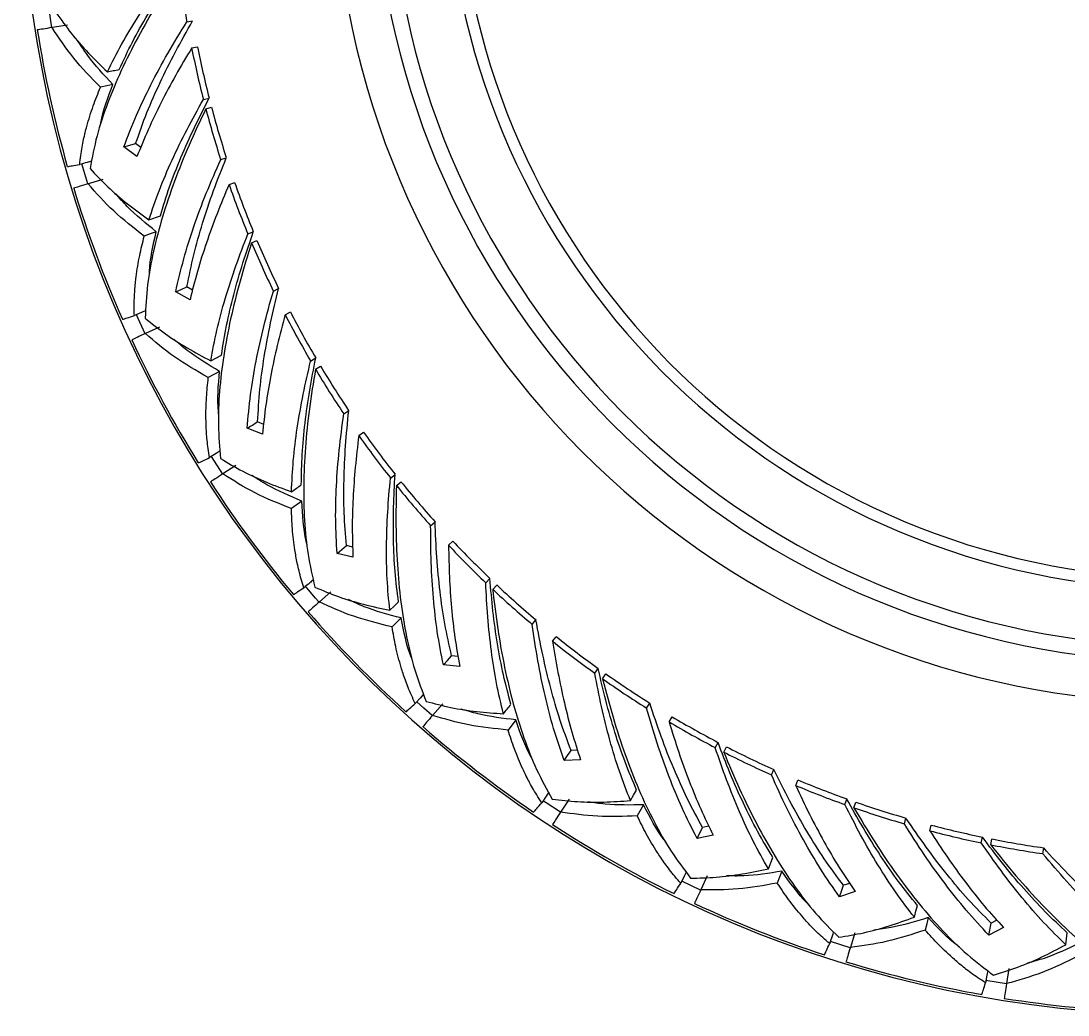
# Model space of a CAD drawing. Header units: millimetres. Extents: x 0 to 597, y 0 to 420.
# Drawn here: x 320.07 to 330.7, y 239.92 to 250.01 of the extents above; entities that cross this region are included whole.
import ezdxf

# ---------------------------------------------------------------- set-up
doc = ezdxf.new("R2010")
doc.units = ezdxf.units.MM

msp = doc.modelspace()

# ---------------------------------------------------------------- linework, layer by layer
at = {"color": 7, "linetype": 'Continuous', "lineweight": 25}
for p, q in [((320.387, 249.939), (320.356, 250.149)), ((321.757, 249.997), (321.816, 250.007)), ((320.545, 249.964), (320.39, 249.94)), ((321.807, 249.733), (321.865, 249.745)), ((321.925, 249.21), (321.984, 249.225)), ((321.95, 249.116), (322.008, 249.132)), ((321.251, 248.631), (321.118, 248.731)), ((321.29, 248.724), (321.238, 248.765)), ((322.101, 248.602), (322.158, 248.62)), ((320.752, 248.353), (320.692, 248.557)), ((320.905, 248.4), (320.755, 248.354)), ((322.186, 248.347), (322.243, 248.367)), ((321.373, 247.988), (321.489, 248.029)), ((322.377, 247.846), (322.432, 247.869)), ((322.414, 247.756), (322.469, 247.779)), ((321.79, 247.178), (321.644, 247.259)), ((321.815, 247.275), (321.758, 247.309)), ((322.635, 247.267), (322.689, 247.293)), ((321.334, 246.834), (321.246, 247.027)), ((322.755, 247.027), (322.808, 247.055)), ((321.479, 246.901), (321.337, 246.835)), ((322, 246.558), (322.109, 246.615)), ((323.013, 246.557), (323.065, 246.588)), ((323.063, 246.474), (323.114, 246.505)), ((322.09, 246.451), (321.975, 246.389)), ((323.35, 246.021), (323.4, 246.054)), ((322.525, 245.815), (322.37, 245.875)), ((322.537, 245.914), (322.475, 245.94)), ((323.502, 245.8), (323.551, 245.834)), ((322.121, 245.41), (322.007, 245.589)), ((322.255, 245.497), (322.124, 245.412)), ((323.823, 245.37), (323.87, 245.407)), ((323.884, 245.294), (323.931, 245.332)), ((322.924, 245.136), (322.819, 245.059)), ((324.231, 244.885), (324.276, 244.925)), ((323.441, 244.667), (323.376, 244.684)), ((324.412, 244.688), (324.456, 244.729)), ((323.443, 244.567), (323.281, 244.604)), ((324.79, 244.307), (324.832, 244.351)), ((324.861, 244.24), (324.902, 244.284)), ((323.22, 244.215), (323.102, 244.112)), ((325.262, 243.884), (325.3, 243.93)), ((325.469, 243.714), (325.506, 243.76)), ((324.509, 243.558), (324.444, 243.565)), ((324.526, 243.459), (324.36, 243.473)), ((325.896, 243.389), (325.931, 243.438)), ((325.975, 243.333), (326.01, 243.382)), ((326.422, 243.036), (326.454, 243.086)), ((324.354, 243.079), (324.251, 242.961)), ((325.096, 242.916), (325.016, 242.813)), ((326.651, 242.896), (326.681, 242.947)), ((327.119, 242.634), (327.147, 242.687)), ((325.722, 242.608), (325.656, 242.606)), ((327.205, 242.589), (327.233, 242.643)), ((325.752, 242.512), (325.586, 242.504)), ((327.689, 242.357), (327.713, 242.412)), ((327.935, 242.25), (327.958, 242.306)), ((325.635, 242.112), (325.55, 241.981)), ((326.392, 242.054), (326.328, 241.941)), ((328.435, 242.056), (328.455, 242.113)), ((328.526, 242.024), (328.546, 242.081)), ((329.038, 241.861), (329.054, 241.919)), ((326.935, 241.714), (326.99, 241.825)), ((327.055, 241.836), (326.99, 241.825)), ((329.296, 241.79), (329.311, 241.848)), ((327.098, 241.746), (326.935, 241.714)), ((329.818, 241.668), (329.831, 241.726)), ((329.914, 241.648), (329.925, 241.707)), ((330.442, 241.558), (330.451, 241.617)), ((327.658, 241.405), (327.704, 241.519)), ((326.97, 241.188), (326.779, 241.28)), ((327.038, 241.333), (326.972, 241.192)), ((328.538, 241.174), (328.381, 241.119)), ((328.483, 241.257), (328.42, 241.238)), ((329.895, 240.732), (329.917, 240.854)), ((329.977, 240.883), (329.917, 240.854)), ((328.536, 240.757), (328.49, 240.607)), ((330.044, 240.808), (329.895, 240.732)), ((330.675, 240.635), (330.689, 240.757)), ((328.489, 240.604), (328.287, 240.668)), ((330.099, 240.395), (330.075, 240.24)), ((330.074, 240.237), (329.865, 240.272))]:
    msp.add_line(p, q, dxfattribs=at)
at = {"color": 7, "linetype": 'Continuous', "lineweight": 25, "flags": 128}
for points in [[(321.008, 249.363), (320.945, 249.349), (320.881, 249.335)], [(321.118, 248.731), (321.178, 248.748), (321.238, 248.765)], [(321.447, 247.869), (321.386, 247.846), (321.325, 247.824)], [(321.644, 247.259), (321.701, 247.284), (321.758, 247.309)], [(321.34, 247.069), (321.297, 247.05), (321.225, 247.018)], [(323.281, 244.604), (323.329, 244.644), (323.376, 244.684)], [(323.099, 244.11), (323.061, 244.154), (322.962, 244.271)], [(323.816, 244.029), (323.86, 244.071), (323.905, 244.114)], [(323.932, 243.95), (323.886, 243.905), (323.839, 243.859)], [(324.36, 243.473), (324.402, 243.519), (324.444, 243.565)], [(324.16, 243.176), (324.128, 243.141), (324.075, 243.082)], [(324.246, 242.961), (324.162, 243.035), (324.09, 243.099)], [(325.586, 242.504), (325.621, 242.555), (325.656, 242.606)], [(325.429, 242.181), (325.403, 242.142), (325.358, 242.076)], [(326.259, 242.097), (326.29, 242.151), (326.321, 242.204)], [(325.548, 241.978), (325.402, 242.074), (325.371, 242.095)], [(326.824, 241.372), (326.804, 241.33), (326.769, 241.259)], [(327.796, 241.381), (327.772, 241.321), (327.748, 241.26)], [(328.381, 241.119), (328.4, 241.178), (328.42, 241.238)], [(329.139, 240.915), (329.155, 240.974), (329.17, 241.034)], [(329.28, 240.91), (329.264, 240.847), (329.249, 240.783)], [(329.883, 240.373), (329.875, 240.327), (329.861, 240.249)]]:
    msp.add_lwpolyline(points, dxfattribs=at)
at = {"color": 7, "linetype": 'Continuous', "lineweight": 25}
for radius, start, end in [(11.833, 176.9553, 77.3499), (8.667, 105.6409, 356.9553), (8.252, 176.9553, 73.794), (8.095, 176.9553, 73.565), (7.518, 176.9553, 72.6384), (7.403, 176.9553, 72.4351), (10.301, 186.8395, 189.8234), (11.811, 188.9553, 195.8443), (10.301, 191.3153, 194.2991), (10.241, 191.3153, 194.2991), (10.301, 194.8395, 197.8234), (10.241, 194.8395, 197.8234), (11.811, 196.9553, 203.8443), (10.301, 199.3153, 202.2991), (10.241, 199.3153, 202.2991), (10.241, 202.8395, 205.8234), (10.301, 202.8395, 205.8234), (10.301, 207.3153, 210.2991), (10.241, 207.3153, 210.2991), (11.811, 204.9553, 211.8443), (10.241, 210.8395, 213.8234), (10.301, 210.8395, 213.8234), (10.301, 215.3153, 218.2991), (10.241, 215.3153, 218.2991), (11.811, 212.9553, 219.8443), (10.241, 218.8395, 221.8234), (10.301, 218.8395, 221.8234), (10.301, 223.3153, 226.2991), (10.241, 223.3153, 226.2991), (10.241, 226.8395, 229.8234), (10.301, 226.8395, 229.8234), (11.811, 220.9553, 227.8443), (10.241, 231.3153, 234.2991), (10.301, 231.3153, 234.2991), (10.301, 234.8395, 237.8234), (10.241, 234.8395, 237.8234), (10.301, 239.3153, 242.2991), (10.241, 239.3153, 242.2991), (11.811, 228.9553, 235.8443), (10.301, 242.8395, 245.8234), (10.241, 242.8395, 245.8234), (10.301, 247.3153, 250.2991), (10.241, 247.3153, 250.2991), (10.301, 250.8395, 253.8234), (10.241, 250.8395, 253.8234), (11.811, 236.9553, 243.8443), (10.241, 255.3153, 258.2991), (10.301, 255.3153, 258.2991), (10.241, 258.8395, 261.8234), (10.301, 258.8395, 261.8234), (11.811, 244.9553, 251.8443), (11.811, 252.9553, 259.8443), (11.811, 260.9553, 267.8443)]:
    msp.add_arc((331.907, 251.755), radius, start, end, dxfattribs=at)
for points, knots in [([(321.072, 249.515), (321.115, 249.608), (321.2, 249.793), (321.359, 250.074), (321.534, 250.354), (321.664, 250.54), (321.728, 250.631)], [0, 0, 0, 0, 0.250451, 0.499996, 0.755249, 1, 1, 1, 1]), ([(321.68, 250.528), (321.605, 250.414), (321.455, 250.186), (321.259, 249.844), (321.088, 249.504), (320.948, 249.169), (320.837, 248.836), (320.796, 248.62), (320.775, 248.51)], [0, 0, 0, 0, 0.166042, 0.333054, 0.499186, 0.663304, 0.828996, 1, 1, 1, 1]), ([(320.951, 249.491), (320.998, 249.585), (321.092, 249.773), (321.266, 250.059), (321.456, 250.343), (321.599, 250.532), (321.669, 250.624)], [0, 0, 0, 0, 0.25064, 0.500178, 0.755307, 1, 1, 1, 1]), ([(320.431, 250.091), (320.481, 250.021), (320.579, 249.882), (320.754, 249.682), (320.886, 249.554), (320.951, 249.491)], [0, 0, 0, 0, 0.339375, 0.672334, 1, 1, 1, 1]), ([(321.118, 248.731), (321.159, 248.837), (321.239, 249.045), (321.391, 249.362), (321.561, 249.678), (321.692, 249.891), (321.757, 249.997)], [0, 0, 0, 0, 0.255319, 0.5003, 0.750158, 1, 1, 1, 1]), ([(321.238, 248.765), (321.275, 248.869), (321.346, 249.072), (321.484, 249.383), (321.639, 249.694), (321.757, 249.903), (321.816, 250.007)], [0, 0, 0, 0, 0.255032, 0.499993, 0.749995, 1, 1, 1, 1]), ([(320.39, 249.94), (320.357, 249.934), (320.29, 249.924), (320.257, 249.919), (320.24, 249.916)], [0, 0, 0, 0, 0.498255, 1, 1, 1, 1]), ([(320.881, 249.335), (320.786, 249.432), (320.596, 249.628), (320.459, 249.836), (320.39, 249.94)], [0, 0, 0, 0, 0.49958, 1, 1, 1, 1]), ([(321.008, 249.363), (320.917, 249.46), (320.783, 249.603), (320.685, 249.754), (320.653, 249.803)], [0, 0, 0, 0, 0.6778407, 1, 1, 1, 1]), ([(321.807, 249.733), (321.751, 249.641), (321.641, 249.456), (321.494, 249.179), (321.361, 248.903), (321.288, 248.722), (321.251, 248.631)], [0, 0, 0, 0, 0.249915, 0.499818, 0.749985, 1, 1, 1, 1]), ([(320.951, 249.491), (320.971, 249.495), (321.011, 249.503), (321.052, 249.511), (321.072, 249.515)], [0, 0, 0, 0, 0.499991, 1, 1, 1, 1]), ([(320.879, 248.943), (320.881, 248.953), (320.902, 249.089), (320.957, 249.231), (321.008, 249.363)], [0, 0, 0, 0, 0.073584, 1, 1, 1, 1]), ([(320.67, 248.55), (320.673, 248.581), (320.68, 248.639), (320.694, 248.724), (320.709, 248.802), (320.725, 248.872), (320.755, 248.985), (320.802, 249.138), (320.856, 249.272), (320.881, 249.335)], [0, 0, 0, 0, 0.120105, 0.230141, 0.330176, 0.420245, 0.500395, 0.764731, 1, 1, 1, 1]), ([(321.373, 247.988), (321.406, 248.088), (321.473, 248.287), (321.605, 248.595), (321.754, 248.903), (321.869, 249.109), (321.925, 249.21)], [0, 0, 0, 0, 0.250639, 0.500175, 0.755307, 1, 1, 1, 1]), ([(321.489, 248.029), (321.518, 248.127), (321.577, 248.322), (321.695, 248.622), (321.83, 248.923), (321.933, 249.126), (321.984, 249.225)], [0, 0, 0, 0, 0.250445, 0.5, 0.755247, 1, 1, 1, 1]), ([(321.95, 249.116), (321.892, 248.993), (321.775, 248.747), (321.629, 248.38), (321.506, 248.02), (321.415, 247.669), (321.351, 247.324), (321.34, 247.104), (321.334, 246.992)], [0, 0, 0, 0, 0.166041, 0.333058, 0.499183, 0.663302, 0.82899, 1, 1, 1, 1]), ([(321.758, 247.309), (321.78, 247.417), (321.822, 247.629), (321.915, 247.956), (322.025, 248.285), (322.114, 248.508), (322.158, 248.62)], [0, 0, 0, 0, 0.25503, 0.499992, 0.749997, 1, 1, 1, 1]), ([(320.545, 248.53), (320.559, 248.532), (320.588, 248.537), (320.642, 248.546), (320.67, 248.55)], [0, 0, 0, 0, 0.500372, 1, 1, 1, 1]), ([(320.791, 248.585), (320.776, 248.581), (320.735, 248.569), (320.695, 248.558), (320.67, 248.55)], [0, 0, 0, 0, 0.372323, 1, 1, 1, 1]), ([(320.775, 248.51), (320.833, 248.448), (320.95, 248.324), (321.151, 248.15), (321.299, 248.042), (321.373, 247.988)], [0, 0, 0, 0, 0.339373, 0.672331, 1, 1, 1, 1]), ([(321.644, 247.259), (321.67, 247.37), (321.72, 247.587), (321.826, 247.922), (321.951, 248.259), (322.051, 248.487), (322.101, 248.602)], [0, 0, 0, 0, 0.255321, 0.500307, 0.750157, 1, 1, 1, 1]), ([(320.755, 248.354), (320.723, 248.345), (320.658, 248.325), (320.626, 248.315), (320.609, 248.31)], [0, 0, 0, 0, 0.498255, 1, 1, 1, 1]), ([(321.325, 247.824), (321.218, 247.907), (321.002, 248.075), (320.838, 248.261), (320.755, 248.354)], [0, 0, 0, 0, 0.499576, 1, 1, 1, 1]), ([(322.186, 248.347), (322.144, 248.248), (322.061, 248.049), (321.954, 247.755), (321.86, 247.463), (321.813, 247.273), (321.79, 247.178)], [0, 0, 0, 0, 0.249917, 0.499814, 0.749987, 1, 1, 1, 1]), ([(321.447, 247.869), (321.344, 247.952), (321.191, 248.076), (321.073, 248.212), (321.035, 248.256)], [0, 0, 0, 0, 0.677832, 1, 1, 1, 1]), ([(321.378, 247.435), (321.378, 247.446), (321.381, 247.584), (321.415, 247.732), (321.447, 247.869)], [0, 0, 0, 0, 0.073583, 1, 1, 1, 1]), ([(322.109, 246.615), (322.124, 246.716), (322.156, 246.917), (322.231, 247.231), (322.322, 247.548), (322.396, 247.763), (322.432, 247.869)], [0, 0, 0, 0, 0.250448, 0.499996, 0.755247, 1, 1, 1, 1]), ([(321.225, 247.018), (321.224, 247.048), (321.222, 247.107), (321.224, 247.193), (321.229, 247.272), (321.235, 247.344), (321.249, 247.46), (321.274, 247.618), (321.309, 247.758), (321.325, 247.824)], [0, 0, 0, 0, 0.120109, 0.230142, 0.330176, 0.420239, 0.500407, 0.764727, 1, 1, 1, 1]), ([(322, 246.558), (322.019, 246.662), (322.057, 246.868), (322.145, 247.191), (322.25, 247.517), (322.335, 247.738), (322.377, 247.846)], [0, 0, 0, 0, 0.2506338, 0.5001732, 0.7553125, 1, 1, 1, 1]), ([(322.414, 247.756), (322.374, 247.626), (322.292, 247.366), (322.198, 246.983), (322.127, 246.609), (322.085, 246.249), (322.07, 245.898), (322.09, 245.679), (322.1, 245.567)], [0, 0, 0, 0, 0.16604, 0.333059, 0.499183, 0.663301, 0.828992, 1, 1, 1, 1]), ([(322.37, 245.875), (322.379, 245.988), (322.399, 246.209), (322.458, 246.556), (322.534, 246.907), (322.602, 247.147), (322.635, 247.267)], [0, 0, 0, 0, 0.25532, 0.500302, 0.750165, 1, 1, 1, 1]), ([(322.475, 245.94), (322.482, 246.05), (322.494, 246.265), (322.541, 246.602), (322.604, 246.943), (322.661, 247.177), (322.689, 247.293)], [0, 0, 0, 0, 0.255032, 0.499989, 0.749999, 1, 1, 1, 1]), ([(321.104, 246.98), (321.118, 246.984), (321.146, 246.993), (321.199, 247.009), (321.225, 247.018)], [0, 0, 0, 0, 0.50037, 1, 1, 1, 1]), ([(322.755, 247.027), (322.727, 246.923), (322.672, 246.715), (322.607, 246.408), (322.555, 246.106), (322.535, 245.912), (322.525, 245.815)], [0, 0, 0, 0, 0.249915, 0.499808, 0.749986, 1, 1, 1, 1]), ([(321.334, 246.992), (321.401, 246.939), (321.534, 246.832), (321.757, 246.688), (321.919, 246.601), (322, 246.558)], [0, 0, 0, 0, 0.3393754, 0.6723336, 1, 1, 1, 1]), ([(321.337, 246.835), (321.306, 246.821), (321.245, 246.793), (321.214, 246.778), (321.199, 246.771)], [0, 0, 0, 0, 0.498256, 1, 1, 1, 1]), ([(321.975, 246.389), (321.857, 246.457), (321.621, 246.593), (321.431, 246.754), (321.337, 246.835)], [0, 0, 0, 0, 0.499576, 1, 1, 1, 1]), ([(322.09, 246.451), (321.976, 246.519), (321.807, 246.62), (321.671, 246.739), (321.627, 246.777)], [0, 0, 0, 0, 0.677838, 1, 1, 1, 1]), ([(322.819, 245.23), (322.824, 245.335), (322.833, 245.545), (322.875, 245.877), (322.934, 246.214), (322.987, 246.445), (323.013, 246.557)], [0, 0, 0, 0, 0.250639, 0.500179, 0.755315, 1, 1, 1, 1]), ([(322.919, 245.302), (322.921, 245.404), (322.924, 245.607), (322.954, 245.929), (323, 246.255), (323.044, 246.478), (323.065, 246.588)], [0, 0, 0, 0, 0.250453, 0.499998, 0.755251, 1, 1, 1, 1]), ([(321.988, 245.577), (321.983, 245.607), (321.973, 245.665), (321.963, 245.75), (321.957, 245.829), (321.953, 245.901), (321.95, 246.019), (321.954, 246.179), (321.968, 246.322), (321.975, 246.389)], [0, 0, 0, 0, 0.120112, 0.230144, 0.330173, 0.42024, 0.500403, 0.764726, 1, 1, 1, 1]), ([(322.081, 246.012), (322.08, 246.022), (322.063, 246.159), (322.077, 246.311), (322.09, 246.451)], [0, 0, 0, 0, 0.073591, 1, 1, 1, 1]), ([(323.063, 246.474), (323.041, 246.34), (322.997, 246.071), (322.957, 245.678), (322.939, 245.298), (322.947, 244.935), (322.981, 244.586), (323.031, 244.371), (323.057, 244.262)], [0, 0, 0, 0, 0.166041, 0.333055, 0.499184, 0.663301, 0.82899, 1, 1, 1, 1]), ([(323.281, 244.604), (323.275, 244.718), (323.263, 244.94), (323.273, 245.292), (323.3, 245.65), (323.333, 245.897), (323.35, 246.021)], [0, 0, 0, 0, 0.255318, 0.500299, 0.750155, 1, 1, 1, 1]), ([(323.376, 244.684), (323.367, 244.794), (323.35, 245.009), (323.35, 245.349), (323.365, 245.695), (323.388, 245.934), (323.4, 246.054)], [0, 0, 0, 0, 0.255029, 0.499996, 0.749997, 1, 1, 1, 1]), ([(322.37, 245.875), (322.387, 245.886), (322.422, 245.907), (322.458, 245.929), (322.475, 245.94)], [0, 0, 0, 0, 0.500011, 1, 1, 1, 1]), ([(323.502, 245.8), (323.489, 245.693), (323.464, 245.479), (323.442, 245.166), (323.432, 244.86), (323.44, 244.664), (323.443, 244.567)], [0, 0, 0, 0, 0.249924, 0.499819, 0.749986, 1, 1, 1, 1]), ([(322.095, 245.644), (322.082, 245.635), (322.046, 245.613), (322.01, 245.591), (321.988, 245.577)], [0, 0, 0, 0, 0.37228, 1, 1, 1, 1]), ([(321.874, 245.523), (321.887, 245.529), (321.913, 245.541), (321.963, 245.565), (321.988, 245.577)], [0, 0, 0, 0, 0.5003726, 1, 1, 1, 1]), ([(322.1, 245.567), (322.174, 245.523), (322.32, 245.437), (322.561, 245.325), (322.734, 245.261), (322.819, 245.23)], [0, 0, 0, 0, 0.3393721, 0.6723319, 1, 1, 1, 1]), ([(322.124, 245.412), (322.096, 245.394), (322.039, 245.357), (322.011, 245.339), (321.997, 245.329)], [0, 0, 0, 0, 0.498257, 1, 1, 1, 1]), ([(322.819, 245.059), (322.692, 245.11), (322.439, 245.211), (322.229, 245.345), (322.124, 245.412)], [0, 0, 0, 0, 0.499576, 1, 1, 1, 1]), ([(322.924, 245.136), (322.801, 245.188), (322.62, 245.264), (322.469, 245.363), (322.42, 245.394)], [0, 0, 0, 0, 0.6778436, 1, 1, 1, 1]), ([(323.816, 244.029), (323.806, 244.133), (323.786, 244.343), (323.781, 244.677), (323.792, 245.019), (323.813, 245.255), (323.823, 245.37)], [0, 0, 0, 0, 0.250632, 0.500169, 0.755311, 1, 1, 1, 1]), ([(323.905, 244.114), (323.892, 244.215), (323.867, 244.417), (323.852, 244.739), (323.852, 245.069), (323.864, 245.296), (323.87, 245.407)], [0, 0, 0, 0, 0.250449, 0.49999, 0.755249, 1, 1, 1, 1]), ([(322.819, 245.23), (322.836, 245.242), (322.869, 245.266), (322.903, 245.29), (322.919, 245.302)], [0, 0, 0, 0, 0.500011, 1, 1, 1, 1]), ([(323.884, 245.294), (323.881, 245.158), (323.875, 244.886), (323.89, 244.491), (323.925, 244.113), (323.983, 243.755), (324.066, 243.414), (324.145, 243.208), (324.185, 243.104)], [0, 0, 0, 0, 0.166041, 0.333053, 0.499186, 0.663302, 0.828995, 1, 1, 1, 1]), ([(322.976, 244.7), (322.974, 244.71), (322.938, 244.844), (322.931, 244.995), (322.924, 245.136)], [0, 0, 0, 0, 0.073602, 1, 1, 1, 1]), ([(322.944, 244.257), (322.935, 244.286), (322.917, 244.342), (322.896, 244.425), (322.878, 244.502), (322.865, 244.573), (322.845, 244.689), (322.826, 244.847), (322.821, 244.991), (322.819, 245.059)], [0, 0, 0, 0, 0.12011, 0.230143, 0.330172, 0.420244, 0.500395, 0.764724, 1, 1, 1, 1]), ([(324.444, 243.565), (324.419, 243.673), (324.372, 243.883), (324.324, 244.22), (324.291, 244.565), (324.281, 244.805), (324.276, 244.925)], [0, 0, 0, 0, 0.255034, 0.499994, 0.749991, 1, 1, 1, 1]), ([(324.36, 243.473), (324.338, 243.585), (324.295, 243.803), (324.257, 244.153), (324.234, 244.511), (324.232, 244.761), (324.231, 244.885)], [0, 0, 0, 0, 0.255317, 0.500296, 0.750158, 1, 1, 1, 1]), ([(324.412, 244.688), (324.415, 244.58), (324.419, 244.365), (324.441, 244.052), (324.474, 243.747), (324.509, 243.555), (324.526, 243.459)], [0, 0, 0, 0, 0.249915, 0.499817, 0.749983, 1, 1, 1, 1]), ([(322.839, 244.187), (322.851, 244.195), (322.875, 244.211), (322.921, 244.241), (322.944, 244.257)], [0, 0, 0, 0, 0.500372, 1, 1, 1, 1]), ([(323.041, 244.337), (323.029, 244.327), (322.997, 244.3), (322.965, 244.273), (322.944, 244.257)], [0, 0, 0, 0, 0.372324, 1, 1, 1, 1]), ([(323.057, 244.262), (323.136, 244.229), (323.292, 244.164), (323.547, 244.086), (323.726, 244.048), (323.816, 244.029)], [0, 0, 0, 0, 0.339373, 0.6723332, 1, 1, 1, 1]), ([(324.97, 242.978), (324.945, 243.08), (324.896, 243.284), (324.845, 243.615), (324.808, 243.956), (324.796, 244.192), (324.79, 244.307)], [0, 0, 0, 0, 0.250636, 0.500174, 0.755314, 1, 1, 1, 1]), ([(325.046, 243.074), (325.019, 243.173), (324.966, 243.369), (324.907, 243.687), (324.861, 244.013), (324.842, 244.24), (324.832, 244.351)], [0, 0, 0, 0, 0.250456, 0.499994, 0.755246, 1, 1, 1, 1]), ([(324.861, 244.24), (324.877, 244.105), (324.909, 243.835), (324.979, 243.446), (325.066, 243.076), (325.174, 242.73), (325.303, 242.403), (325.41, 242.211), (325.465, 242.113)], [0, 0, 0, 0, 0.166042, 0.333056, 0.499186, 0.663304, 0.828995, 1, 1, 1, 1]), ([(323.102, 244.112), (323.077, 244.09), (323.026, 244.046), (323, 244.024), (322.987, 244.013)], [0, 0, 0, 0, 0.498257, 1, 1, 1, 1]), ([(323.839, 243.859), (323.707, 243.892), (323.442, 243.957), (323.215, 244.061), (323.102, 244.112)], [0, 0, 0, 0, 0.499578, 1, 1, 1, 1]), ([(323.932, 243.95), (323.803, 243.984), (323.613, 244.035), (323.45, 244.111), (323.398, 244.136)], [0, 0, 0, 0, 0.677836, 1, 1, 1, 1]), ([(324.045, 243.526), (324.041, 243.535), (323.987, 243.662), (323.959, 243.812), (323.932, 243.95)], [0, 0, 0, 0, 0.073596, 1, 1, 1, 1]), ([(324.075, 243.082), (324.062, 243.11), (324.036, 243.163), (324.003, 243.242), (323.975, 243.316), (323.952, 243.384), (323.917, 243.496), (323.876, 243.651), (323.851, 243.793), (323.839, 243.859)], [0, 0, 0, 0, 0.120101, 0.230143, 0.330166, 0.420241, 0.500397, 0.764719, 1, 1, 1, 1]), ([(325.586, 242.504), (325.549, 242.611), (325.476, 242.821), (325.389, 243.162), (325.316, 243.514), (325.28, 243.761), (325.262, 243.884)], [0, 0, 0, 0, 0.255317, 0.500298, 0.750157, 1, 1, 1, 1]), ([(325.656, 242.606), (325.617, 242.709), (325.541, 242.911), (325.447, 243.238), (325.366, 243.575), (325.322, 243.811), (325.3, 243.93)], [0, 0, 0, 0, 0.25503, 0.499995, 0.749999, 1, 1, 1, 1]), ([(325.469, 243.714), (325.486, 243.607), (325.521, 243.395), (325.586, 243.088), (325.661, 242.791), (325.722, 242.605), (325.752, 242.512)], [0, 0, 0, 0, 0.249922, 0.499815, 0.749985, 1, 1, 1, 1]), ([(326.321, 242.204), (326.281, 242.298), (326.201, 242.485), (326.098, 242.791), (326.007, 243.108), (325.956, 243.329), (325.931, 243.438)], [0, 0, 0, 0, 0.250446, 0.499992, 0.755252, 1, 1, 1, 1]), ([(326.259, 242.097), (326.22, 242.195), (326.143, 242.391), (326.047, 242.712), (325.963, 243.043), (325.918, 243.276), (325.896, 243.389)], [0, 0, 0, 0, 0.250632, 0.500172, 0.755312, 1, 1, 1, 1]), ([(325.975, 243.333), (326.01, 243.201), (326.079, 242.938), (326.202, 242.563), (326.34, 242.208), (326.495, 241.88), (326.669, 241.575), (326.802, 241.399), (326.869, 241.31)], [0, 0, 0, 0, 0.166044, 0.333059, 0.499188, 0.663303, 0.828992, 1, 1, 1, 1]), ([(324.185, 243.104), (324.268, 243.082), (324.433, 243.038), (324.695, 242.998), (324.879, 242.984), (324.97, 242.978)], [0, 0, 0, 0, 0.339375, 0.672334, 1, 1, 1, 1]), ([(326.99, 241.825), (326.937, 241.922), (326.834, 242.111), (326.695, 242.422), (326.568, 242.744), (326.492, 242.972), (326.454, 243.086)], [0, 0, 0, 0, 0.255034, 0.499992, 0.749999, 1, 1, 1, 1]), ([(323.98, 242.998), (323.991, 243.008), (324.013, 243.027), (324.054, 243.064), (324.075, 243.082)], [0, 0, 0, 0, 0.500371, 1, 1, 1, 1]), ([(325.096, 242.916), (324.964, 242.932), (324.769, 242.955), (324.596, 243.009), (324.541, 243.026)], [0, 0, 0, 0, 0.67784, 1, 1, 1, 1]), ([(324.97, 242.978), (324.982, 242.994), (325.008, 243.026), (325.033, 243.058), (325.046, 243.074)], [0, 0, 0, 0, 0.500005, 1, 1, 1, 1]), ([(326.935, 241.714), (326.883, 241.815), (326.782, 242.013), (326.649, 242.339), (326.527, 242.677), (326.457, 242.916), (326.422, 243.036)], [0, 0, 0, 0, 0.255317, 0.500306, 0.750157, 1, 1, 1, 1]), ([(324.251, 242.961), (324.229, 242.936), (324.185, 242.885), (324.163, 242.859), (324.152, 242.846)], [0, 0, 0, 0, 0.498256, 1, 1, 1, 1]), ([(325.016, 242.813), (324.881, 242.827), (324.609, 242.855), (324.371, 242.926), (324.251, 242.961)], [0, 0, 0, 0, 0.4995779, 1, 1, 1, 1]), ([(325.267, 242.512), (325.261, 242.521), (325.19, 242.639), (325.141, 242.783), (325.096, 242.916)], [0, 0, 0, 0, 0.073596, 1, 1, 1, 1]), ([(326.651, 242.896), (326.682, 242.793), (326.746, 242.587), (326.854, 242.292), (326.969, 242.009), (327.055, 241.833), (327.098, 241.746)], [0, 0, 0, 0, 0.249922, 0.499819, 0.749985, 1, 1, 1, 1]), ([(325.358, 242.076), (325.341, 242.102), (325.309, 242.151), (325.265, 242.225), (325.227, 242.294), (325.194, 242.358), (325.144, 242.464), (325.082, 242.612), (325.037, 242.749), (325.016, 242.813)], [0, 0, 0, 0, 0.120105, 0.230145, 0.33017, 0.420242, 0.500401, 0.764726, 1, 1, 1, 1]), ([(327.704, 241.519), (327.652, 241.606), (327.546, 241.781), (327.402, 242.07), (327.268, 242.371), (327.187, 242.583), (327.147, 242.687)], [0, 0, 0, 0, 0.250452, 0.499995, 0.755248, 1, 1, 1, 1]), ([(327.658, 241.405), (327.606, 241.497), (327.502, 241.68), (327.362, 241.984), (327.233, 242.301), (327.156, 242.525), (327.119, 242.634)], [0, 0, 0, 0, 0.250635, 0.50017, 0.755312, 1, 1, 1, 1]), ([(327.205, 242.589), (327.258, 242.464), (327.363, 242.212), (327.537, 241.858), (327.723, 241.526), (327.922, 241.223), (328.136, 240.945), (328.292, 240.79), (328.372, 240.711)], [0, 0, 0, 0, 0.166041, 0.333057, 0.499186, 0.663303, 0.828993, 1, 1, 1, 1]), ([(328.381, 241.119), (328.315, 241.212), (328.188, 241.395), (328.01, 241.698), (327.843, 242.016), (327.74, 242.243), (327.689, 242.357)], [0, 0, 0, 0, 0.255315, 0.500303, 0.750159, 1, 1, 1, 1]), ([(328.42, 241.238), (328.354, 241.326), (328.225, 241.499), (328.045, 241.787), (327.874, 242.089), (327.767, 242.304), (327.713, 242.412)], [0, 0, 0, 0, 0.2550303, 0.4999927, 0.7499927, 1, 1, 1, 1]), ([(327.935, 242.25), (327.981, 242.153), (328.072, 241.958), (328.22, 241.681), (328.374, 241.416), (328.483, 241.255), (328.538, 241.174)], [0, 0, 0, 0, 0.24992, 0.499821, 0.749986, 1, 1, 1, 1]), ([(325.276, 241.98), (325.286, 241.991), (325.305, 242.014), (325.34, 242.055), (325.358, 242.076)], [0, 0, 0, 0, 0.500368, 1, 1, 1, 1]), ([(325.465, 242.113), (325.55, 242.103), (325.718, 242.083), (325.984, 242.079), (326.168, 242.091), (326.259, 242.097)], [0, 0, 0, 0, 0.3393778, 0.6723343, 1, 1, 1, 1]), ([(326.392, 242.054), (326.259, 242.052), (326.063, 242.048), (325.885, 242.076), (325.827, 242.085)], [0, 0, 0, 0, 0.67784, 1, 1, 1, 1]), ([(326.618, 241.678), (326.611, 241.685), (326.524, 241.793), (326.456, 241.929), (326.392, 242.054)], [0, 0, 0, 0, 0.073604, 1, 1, 1, 1]), ([(329.139, 240.915), (329.075, 240.998), (328.947, 241.165), (328.766, 241.446), (328.594, 241.742), (328.487, 241.953), (328.435, 242.056)], [0, 0, 0, 0, 0.250634, 0.500178, 0.755306, 1, 1, 1, 1]), ([(329.17, 241.034), (329.105, 241.113), (328.977, 241.271), (328.794, 241.537), (328.619, 241.817), (328.509, 242.015), (328.455, 242.113)], [0, 0, 0, 0, 0.25045, 0.500001, 0.755256, 1, 1, 1, 1]), ([(328.526, 242.024), (328.596, 241.907), (328.735, 241.673), (328.957, 241.346), (329.187, 241.044), (329.427, 240.771), (329.677, 240.525), (329.854, 240.393), (329.943, 240.326)], [0, 0, 0, 0, 0.16604, 0.333056, 0.499187, 0.663303, 0.828993, 1, 1, 1, 1]), ([(325.55, 241.981), (325.531, 241.953), (325.495, 241.896), (325.476, 241.868), (325.467, 241.854)], [0, 0, 0, 0, 0.498251, 1, 1, 1, 1]), ([(326.328, 241.941), (326.192, 241.936), (325.919, 241.926), (325.673, 241.963), (325.55, 241.981)], [0, 0, 0, 0, 0.4995757, 1, 1, 1, 1]), ([(326.769, 241.259), (326.749, 241.282), (326.71, 241.326), (326.656, 241.393), (326.609, 241.457), (326.567, 241.516), (326.503, 241.614), (326.421, 241.751), (326.358, 241.88), (326.328, 241.941)], [0, 0, 0, 0, 0.120106, 0.230138, 0.330173, 0.42024, 0.500398, 0.764732, 1, 1, 1, 1]), ([(329.917, 240.854), (329.84, 240.933), (329.688, 241.086), (329.469, 241.346), (329.258, 241.622), (329.122, 241.82), (329.054, 241.919)], [0, 0, 0, 0, 0.255032, 0.499992, 0.749997, 1, 1, 1, 1]), ([(329.895, 240.732), (329.817, 240.815), (329.666, 240.978), (329.448, 241.254), (329.238, 241.545), (329.104, 241.756), (329.038, 241.861)], [0, 0, 0, 0, 0.255316, 0.5003, 0.750154, 1, 1, 1, 1]), ([(329.296, 241.79), (329.355, 241.7), (329.473, 241.52), (329.657, 241.266), (329.847, 241.025), (329.978, 240.88), (330.044, 240.808)], [0, 0, 0, 0, 0.249919, 0.499816, 0.749986, 1, 1, 1, 1]), ([(330.689, 240.757), (330.614, 240.827), (330.465, 240.965), (330.246, 241.203), (330.034, 241.456), (329.897, 241.637), (329.831, 241.726)], [0, 0, 0, 0, 0.250453, 0.499996, 0.755254, 1, 1, 1, 1]), ([(330.675, 240.635), (330.6, 240.709), (330.45, 240.856), (330.231, 241.11), (330.02, 241.379), (329.885, 241.573), (329.818, 241.668)], [0, 0, 0, 0, 0.250637, 0.500174, 0.755306, 1, 1, 1, 1]), ([(329.914, 241.648), (329.999, 241.542), (330.169, 241.329), (330.434, 241.037), (330.704, 240.769), (330.979, 240.533), (331.262, 240.324), (331.455, 240.218), (331.553, 240.164)], [0, 0, 0, 0, 0.16604, 0.333055, 0.499187, 0.663303, 0.828993, 1, 1, 1, 1]), ([(331.454, 240.684), (331.366, 240.75), (331.195, 240.881), (330.942, 241.108), (330.694, 241.351), (330.532, 241.529), (330.451, 241.617)], [0, 0, 0, 0, 0.255031, 0.499996, 0.749997, 1, 1, 1, 1]), ([(331.449, 240.559), (331.36, 240.631), (331.187, 240.771), (330.933, 241.014), (330.685, 241.273), (330.523, 241.463), (330.442, 241.558)], [0, 0, 0, 0, 0.255313, 0.500296, 0.750155, 1, 1, 1, 1]), ([(326.869, 241.31), (326.955, 241.312), (327.125, 241.316), (327.388, 241.349), (327.568, 241.387), (327.658, 241.405)], [0, 0, 0, 0, 0.339374, 0.672336, 1, 1, 1, 1]), ([(327.796, 241.381), (327.664, 241.36), (327.47, 241.329), (327.29, 241.332), (327.232, 241.333)], [0, 0, 0, 0, 0.677842, 1, 1, 1, 1]), ([(328.072, 241.039), (328.064, 241.046), (327.963, 241.141), (327.876, 241.265), (327.796, 241.381)], [0, 0, 0, 0, 0.073595, 1, 1, 1, 1]), ([(326.701, 241.153), (326.709, 241.165), (326.724, 241.189), (326.754, 241.236), (326.769, 241.259)], [0, 0, 0, 0, 0.500368, 1, 1, 1, 1]), ([(326.972, 241.192), (326.958, 241.161), (326.929, 241.1), (326.915, 241.069), (326.907, 241.054)], [0, 0, 0, 0, 0.498257, 1, 1, 1, 1]), ([(327.748, 241.26), (327.614, 241.236), (327.345, 241.188), (327.096, 241.19), (326.972, 241.192)], [0, 0, 0, 0, 0.499579, 1, 1, 1, 1]), ([(328.28, 240.646), (328.256, 240.666), (328.212, 240.704), (328.149, 240.763), (328.093, 240.819), (328.044, 240.872), (327.967, 240.96), (327.866, 241.085), (327.786, 241.204), (327.748, 241.26)], [0, 0, 0, 0, 0.120108, 0.230139, 0.330169, 0.420241, 0.500401, 0.764721, 1, 1, 1, 1]), ([(328.372, 240.711), (328.456, 240.724), (328.624, 240.752), (328.881, 240.821), (329.054, 240.884), (329.139, 240.915)], [0, 0, 0, 0, 0.339377, 0.672336, 1, 1, 1, 1]), ([(329.28, 240.91), (329.152, 240.871), (328.965, 240.813), (328.786, 240.791), (328.728, 240.784)], [0, 0, 0, 0, 0.677841, 1, 1, 1, 1]), ([(329.6, 240.61), (329.592, 240.616), (329.479, 240.695), (329.375, 240.807), (329.28, 240.91)], [0, 0, 0, 0, 0.073587, 1, 1, 1, 1]), ([(328.319, 240.766), (328.314, 240.751), (328.301, 240.711), (328.288, 240.671), (328.28, 240.646)], [0, 0, 0, 0, 0.372273, 1, 1, 1, 1]), ([(329.249, 240.783), (329.119, 240.741), (328.86, 240.656), (328.613, 240.624), (328.49, 240.607)], [0, 0, 0, 0, 0.499578, 1, 1, 1, 1]), ([(329.861, 240.249), (329.835, 240.266), (329.785, 240.297), (329.715, 240.347), (329.652, 240.395), (329.597, 240.44), (329.507, 240.517), (329.391, 240.626), (329.294, 240.733), (329.249, 240.783)], [0, 0, 0, 0, 0.120101, 0.230141, 0.330172, 0.42024, 0.5004, 0.764727, 1, 1, 1, 1]), ([(328.227, 240.531), (328.233, 240.544), (328.245, 240.571), (328.268, 240.621), (328.28, 240.646)], [0, 0, 0, 0, 0.500372, 1, 1, 1, 1]), ([(330.814, 240.65), (330.694, 240.593), (330.516, 240.509), (330.342, 240.463), (330.286, 240.448)], [0, 0, 0, 0, 0.677843, 1, 1, 1, 1]), ([(328.49, 240.607), (328.48, 240.575), (328.46, 240.511), (328.45, 240.478), (328.445, 240.462)], [0, 0, 0, 0, 0.498259, 1, 1, 1, 1]), ([(329.943, 240.326), (330.025, 240.352), (330.187, 240.402), (330.432, 240.506), (330.594, 240.592), (330.675, 240.635)], [0, 0, 0, 0, 0.339376, 0.672336, 1, 1, 1, 1]), ([(330.802, 240.52), (330.679, 240.46), (330.435, 240.34), (330.195, 240.274), (330.075, 240.24)], [0, 0, 0, 0, 0.4995758, 1, 1, 1, 1]), ([(329.825, 240.128), (329.829, 240.142), (329.837, 240.17), (329.853, 240.223), (329.861, 240.249)], [0, 0, 0, 0, 0.500366, 1, 1, 1, 1]), ([(330.075, 240.24), (330.069, 240.207), (330.059, 240.14), (330.053, 240.107), (330.051, 240.09)], [0, 0, 0, 0, 0.498254, 1, 1, 1, 1])]:
    msp.add_open_spline(points, degree=3, knots=knots, dxfattribs=at)

doc.saveas('drawing.dxf')
